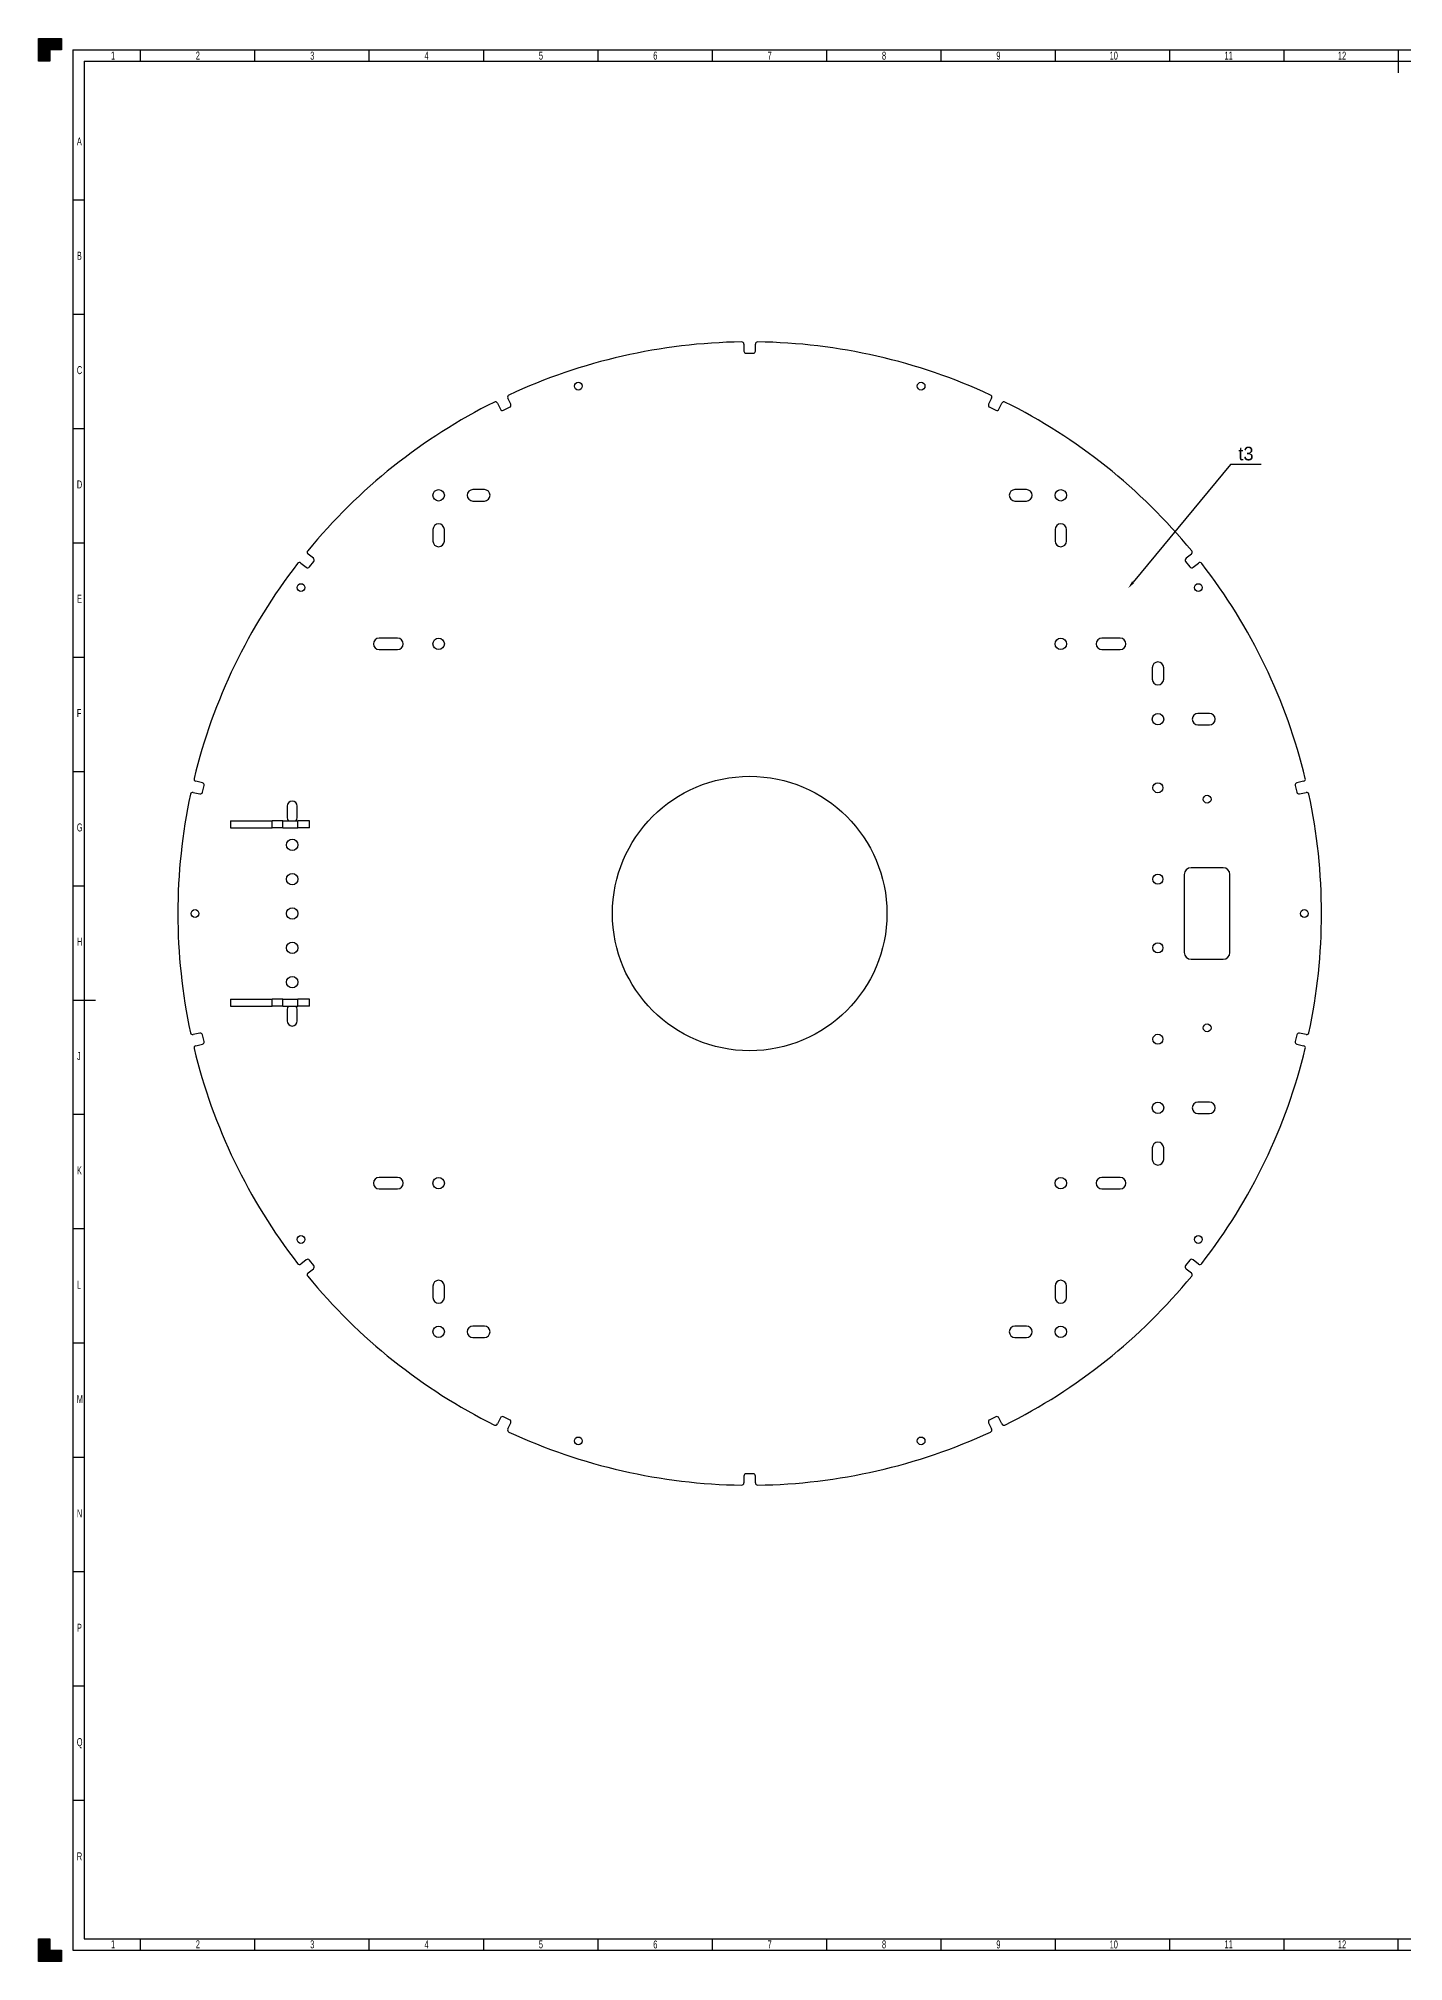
# Model space of a CAD drawing. Extents: x 0 to 1189, y 0 to 841.
# Drawn here: x 0 to 597, y 0 to 841 of the extents above; entities that cross this region are included whole.
import ezdxf

# ---------------------------------------------------------------- set-up
doc = ezdxf.new("R2010")
doc.units = 0
doc.layers.get('0').update_dxf_attribs({"linetype": 'CONTINUOUS'})
for name, color, linetype in [('AM_5', 3, 'CONTINUOUS'), ('BORDER', 7, 'CONTINUOUS'), ('TRIM', 7, 'CONTINUOUS')]:
    doc.layers.add(name, color=color, linetype=linetype)
doc.styles.add('SLDTEXTSTYLE0', font='TXT', dxfattribs={"width": 0.605})

# ---------------------------------------------------------------- blocks, each defined once
blk = doc.blocks.new('*U13')
at = {"layer": 'TRIM', "linetype": 'CONTINUOUS'}
for p, q in [((0, 5), (0, 10)), ((5, 10), (5, 5)), ((0, 0), (0, 5)), ((10, 5), (10, 0))]:
    blk.add_line(p, q, dxfattribs=at)
at = {"layer": 'TRIM', "linetype": 'CONTINUOUS', "extrusion": (0, 0, -1)}
for points in [[(0, 10), (-5, 5), (0, 5)], [(0, 10), (-5, 10), (-5, 5)], [(0, 5), (-10, 0), (0, 0)], [(0, 5), (-10, 5), (-10, 0)]]:
    blk.add_solid(points, dxfattribs=at)
blk = doc.blocks.new('*U14')
at = {"layer": 'TRIM', "linetype": 'CONTINUOUS'}
for p, q in [((0, 836), (0, 841)), ((10, 841), (10, 836)), ((0, 831), (0, 836)), ((5, 836), (5, 831))]:
    blk.add_line(p, q, dxfattribs=at)
at = {"layer": 'TRIM', "linetype": 'CONTINUOUS', "extrusion": (0, 0, -1)}
for points in [[(0, 841), (-10, 836), (0, 836)], [(0, 841), (-10, 841), (-10, 836)], [(0, 836), (-5, 831), (0, 831)], [(0, 836), (-5, 836), (-5, 831)]]:
    blk.add_solid(points, dxfattribs=at)
blk = doc.blocks.new('*U17')
at = {"layer": 'BORDER', "color": 7, "style": 'SLDTEXTSTYLE0', "width": 0.605}
blk.add_text('K', height=3.5, dxfattribs=at).set_placement((16.8, 344.22))
blk = doc.blocks.new('*U18')
at = {"layer": 'BORDER', "color": 7, "style": 'SLDTEXTSTYLE0', "width": 0.605}
blk.add_text('J', height=3.5, dxfattribs=at).set_placement((16.83, 394.22))
blk = doc.blocks.new('*U19')
at = {"layer": 'BORDER', "color": 7, "style": 'SLDTEXTSTYLE0', "width": 0.605}
blk.add_text('H', height=3.5, dxfattribs=at).set_placement((16.8, 444.22))
blk = doc.blocks.new('*U20')
at = {"layer": 'BORDER', "color": 7, "style": 'SLDTEXTSTYLE0', "width": 0.605}
blk.add_text('G', height=3.5, dxfattribs=at).set_placement((16.76, 494.22))
blk = doc.blocks.new('*U21')
at = {"layer": 'BORDER', "color": 7, "style": 'SLDTEXTSTYLE0', "width": 0.605}
blk.add_text('E', height=3.5, dxfattribs=at).set_placement((16.82, 594.22))
blk = doc.blocks.new('*U22')
at = {"layer": 'BORDER', "color": 7, "style": 'SLDTEXTSTYLE0', "width": 0.605}
blk.add_text('F', height=3.5, dxfattribs=at).set_placement((16.79, 544.22))
blk = doc.blocks.new('*U23')
at = {"layer": 'BORDER', "color": 7, "style": 'SLDTEXTSTYLE0', "width": 0.605}
blk.add_text('L', height=3.5, dxfattribs=at).set_placement((16.8, 294.22))
blk = doc.blocks.new('*U24')
at = {"layer": 'BORDER', "color": 7, "style": 'SLDTEXTSTYLE0', "width": 0.605}
blk.add_text('6', height=3.5, dxfattribs=at).set_placement((268.79, 5.72))
blk = doc.blocks.new('*U25')
at = {"layer": 'BORDER', "color": 7, "style": 'SLDTEXTSTYLE0', "width": 0.605}
blk.add_text('11', height=3.5, dxfattribs=at).set_placement((518.57, 5.77))
blk = doc.blocks.new('*U26')
at = {"layer": 'BORDER', "color": 7, "style": 'SLDTEXTSTYLE0', "width": 0.605}
blk.add_text('9', height=3.5, dxfattribs=at).set_placement((418.8, 5.72))
blk = doc.blocks.new('*U27')
at = {"layer": 'BORDER', "color": 7, "style": 'SLDTEXTSTYLE0', "width": 0.605}
blk.add_text('2', height=3.5, dxfattribs=at).set_placement((68.79, 5.78))
blk = doc.blocks.new('*U28')
at = {"layer": 'BORDER', "color": 7, "style": 'SLDTEXTSTYLE0', "width": 0.605}
blk.add_text('1', height=3.5, dxfattribs=at).set_placement((31.71, 5.78))
blk = doc.blocks.new('*U29')
at = {"layer": 'BORDER', "color": 7, "style": 'SLDTEXTSTYLE0', "width": 0.605}
blk.add_text('5', height=3.5, dxfattribs=at).set_placement((218.79, 5.77))
blk = doc.blocks.new('*U30')
at = {"layer": 'BORDER', "color": 7, "style": 'SLDTEXTSTYLE0', "width": 0.605}
blk.add_text('12', height=3.5, dxfattribs=at).set_placement((568.15, 5.77))
blk = doc.blocks.new('*U31')
at = {"layer": 'BORDER', "color": 7, "style": 'SLDTEXTSTYLE0', "width": 0.605}
blk.add_text('3', height=3.5, dxfattribs=at).set_placement((118.8, 5.77))
blk = doc.blocks.new('*U32')
at = {"layer": 'BORDER', "color": 7, "style": 'SLDTEXTSTYLE0', "width": 0.605}
blk.add_text('10', height=3.5, dxfattribs=at).set_placement((468.33, 5.72))
blk = doc.blocks.new('*U33')
at = {"layer": 'BORDER', "color": 7, "style": 'SLDTEXTSTYLE0', "width": 0.605}
blk.add_text('4', height=3.5, dxfattribs=at).set_placement((168.79, 5.72))
blk = doc.blocks.new('*U34')
at = {"layer": 'BORDER', "color": 7, "style": 'SLDTEXTSTYLE0', "width": 0.605}
blk.add_text('7', height=3.5, dxfattribs=at).set_placement((318.8, 5.77))
blk = doc.blocks.new('*U35')
at = {"layer": 'BORDER', "color": 7, "style": 'SLDTEXTSTYLE0', "width": 0.605}
blk.add_text('8', height=3.5, dxfattribs=at).set_placement((368.8, 5.77))
blk = doc.blocks.new('*U36')
at = {"layer": 'BORDER', "color": 7, "style": 'SLDTEXTSTYLE0', "width": 0.605}
blk.add_text('D', height=3.5, dxfattribs=at).set_placement((16.79, 644.22))
blk = doc.blocks.new('*U37')
at = {"layer": 'BORDER', "color": 7, "style": 'SLDTEXTSTYLE0', "width": 0.605}
blk.add_text('B', height=3.5, dxfattribs=at).set_placement((16.81, 744.22))
blk = doc.blocks.new('*U38')
at = {"layer": 'BORDER', "color": 7, "style": 'SLDTEXTSTYLE0', "width": 0.605}
blk.add_text('C', height=3.5, dxfattribs=at).set_placement((16.78, 694.22))
blk = doc.blocks.new('*U39')
at = {"layer": 'BORDER', "color": 7, "style": 'SLDTEXTSTYLE0', "width": 0.605}
blk.add_text('A', height=3.5, dxfattribs=at).set_placement((16.78, 794.22))
blk = doc.blocks.new('*U52')
at = {"layer": 'BORDER', "color": 7, "style": 'SLDTEXTSTYLE0', "width": 0.605}
blk.add_text('Q', height=3.5, dxfattribs=at).set_placement((16.75, 94.22))
blk = doc.blocks.new('*U53')
at = {"layer": 'BORDER', "color": 7, "style": 'SLDTEXTSTYLE0', "width": 0.605}
blk.add_text('P', height=3.5, dxfattribs=at).set_placement((16.81, 144.22))
blk = doc.blocks.new('*U54')
at = {"layer": 'BORDER', "color": 7, "style": 'SLDTEXTSTYLE0', "width": 0.605}
blk.add_text('N', height=3.5, dxfattribs=at).set_placement((16.8, 194.22))
blk = doc.blocks.new('*U55')
at = {"layer": 'BORDER', "color": 7, "style": 'SLDTEXTSTYLE0', "width": 0.605}
blk.add_text('M', height=3.5, dxfattribs=at).set_placement((16.75, 244.22))
blk = doc.blocks.new('*U56')
at = {"layer": 'BORDER', "color": 7, "style": 'SLDTEXTSTYLE0', "width": 0.605}
blk.add_text('R', height=3.5, dxfattribs=at).set_placement((16.78, 44.22))
blk = doc.blocks.new('*U64')
at = {"layer": 'BORDER', "color": 7, "style": 'SLDTEXTSTYLE0', "width": 0.605}
blk.add_text('2', height=3.5, dxfattribs=at).set_placement((68.79, 831.78))
blk = doc.blocks.new('*U65')
at = {"layer": 'BORDER', "color": 7, "style": 'SLDTEXTSTYLE0', "width": 0.605}
blk.add_text('1', height=3.5, dxfattribs=at).set_placement((31.71, 831.78))
blk = doc.blocks.new('*U66')
at = {"layer": 'BORDER', "color": 7, "style": 'SLDTEXTSTYLE0', "width": 0.605}
blk.add_text('3', height=3.5, dxfattribs=at).set_placement((118.8, 831.74))
blk = doc.blocks.new('*U67')
at = {"layer": 'BORDER', "color": 7, "style": 'SLDTEXTSTYLE0', "width": 0.605}
blk.add_text('6', height=3.5, dxfattribs=at).set_placement((268.79, 831.74))
blk = doc.blocks.new('*U68')
at = {"layer": 'BORDER', "color": 7, "style": 'SLDTEXTSTYLE0', "width": 0.605}
blk.add_text('5', height=3.5, dxfattribs=at).set_placement((218.79, 831.74))
blk = doc.blocks.new('*U69')
at = {"layer": 'BORDER', "color": 7, "style": 'SLDTEXTSTYLE0', "width": 0.605}
blk.add_text('4', height=3.5, dxfattribs=at).set_placement((168.79, 831.74))
blk = doc.blocks.new('*U70')
at = {"layer": 'BORDER', "color": 7, "style": 'SLDTEXTSTYLE0', "width": 0.605}
blk.add_text('7', height=3.5, dxfattribs=at).set_placement((318.8, 831.74))
blk = doc.blocks.new('*U71')
at = {"layer": 'BORDER', "color": 7, "style": 'SLDTEXTSTYLE0', "width": 0.605}
blk.add_text('11', height=3.5, dxfattribs=at).set_placement((518.57, 831.74))
blk = doc.blocks.new('*U72')
at = {"layer": 'BORDER', "color": 7, "style": 'SLDTEXTSTYLE0', "width": 0.605}
blk.add_text('10', height=3.5, dxfattribs=at).set_placement((468.33, 831.74))
blk = doc.blocks.new('*U73')
at = {"layer": 'BORDER', "color": 7, "style": 'SLDTEXTSTYLE0', "width": 0.605}
blk.add_text('9', height=3.5, dxfattribs=at).set_placement((418.8, 831.74))
blk = doc.blocks.new('*U74')
at = {"layer": 'BORDER', "color": 7, "style": 'SLDTEXTSTYLE0', "width": 0.605}
blk.add_text('8', height=3.5, dxfattribs=at).set_placement((368.8, 831.74))
blk = doc.blocks.new('*U75')
at = {"layer": 'BORDER', "color": 7, "style": 'SLDTEXTSTYLE0', "width": 0.605}
blk.add_text('12', height=3.5, dxfattribs=at).set_placement((568.15, 831.74))
blk = doc.blocks.new('*U146')
at = {"layer": 'AM_5', "color": 2}
blk.add_text('t3', height=5.95, dxfattribs=at).set_placement((524.62, 656.49))
blk = doc.blocks.new('*S11')
at = {"layer": 'AM_5'}
for p, q in [((521.12, 654.74), (478.6, 603.21)), ((534.53, 654.74), (521.12, 654.74))]:
    blk.add_line(p, q, dxfattribs=at)
at = {"layer": 'AM_5', "linetype": 'CONTINUOUS'}
blk.add_trace([(478.15, 603.58), (479.05, 602.84), (476.38, 600.51)], dxfattribs=at)
blk.add_blockref('*U146', (0, 0))

msp = doc.modelspace()

# ---------------------------------------------------------------- linework, layer by layer
at = {"color": 7, "linetype": 'CONTINUOUS'}
for p, q in [((308.45, 707.29), (308.45, 704.32)), ((313.45, 704.32), (313.45, 707.29)), ((309.45, 703.32), (312.45, 703.32)), ((200.67, 681.55), (201.96, 678.87)), ((206.47, 681.04), (205.17, 683.72)), ((416.72, 683.72), (415.43, 681.04)), ((419.94, 678.87), (421.23, 681.55)), ((203.3, 678.41), (206, 679.71)), ((415.9, 679.71), (418.6, 678.41)), ((194.95, 643.72), (189.95, 643.72)), ((431.95, 643.72), (426.95, 643.72)), ((189.95, 638.72), (194.95, 638.72)), ((426.95, 638.72), (431.95, 638.72)), ((172.45, 626.22), (172.45, 621.22)), ((177.45, 621.22), (177.45, 626.22)), ((444.45, 626.22), (444.45, 621.22)), ((449.45, 621.22), (449.45, 626.22)), ((120.18, 613.65), (117.85, 615.51)), ((504.05, 615.51), (501.72, 613.65)), ((114.73, 611.6), (117.06, 609.74)), ((118.46, 609.9), (120.33, 612.25)), ((501.56, 612.25), (503.43, 609.9)), ((504.84, 609.74), (507.16, 611.6)), ((156.95, 578.72), (148.95, 578.72)), ((148.95, 573.72), (156.95, 573.72)), ((472.95, 578.72), (464.95, 578.72)), ((464.95, 573.72), (472.95, 573.72)), ((486.95, 565.82), (486.95, 560.82)), ((491.95, 560.82), (491.95, 565.82)), ((511.95, 545.82), (506.95, 545.82)), ((506.95, 540.82), (511.95, 540.82)), ((71.67, 515.5), (68.77, 516.16)), ((71.76, 511.37), (72.42, 514.3)), ((549.47, 514.3), (550.14, 511.37)), ((553.13, 516.16), (550.22, 515.5)), ((67.66, 511.28), (70.56, 510.62)), ((108.75, 505.32), (108.75, 500.32)), ((113.15, 500.32), (113.15, 505.32)), ((551.34, 510.62), (554.24, 511.28)), ((83.95, 498.82), (83.95, 495.82)), ((83.95, 498.82), (102.21, 498.82)), ((102.21, 495.82), (102.21, 498.82)), ((106.87, 498.82), (102.21, 498.82)), ((106.87, 495.82), (106.87, 498.82)), ((106.87, 498.82), (113.45, 498.82)), ((113.45, 495.82), (113.45, 498.82)), ((118.45, 498.82), (113.45, 498.82)), ((118.45, 495.82), (118.45, 498.82)), ((83.95, 495.82), (102.21, 495.82)), ((106.87, 495.82), (102.21, 495.82)), ((106.87, 495.82), (113.45, 495.82)), ((118.45, 495.82), (113.45, 495.82)), ((500.95, 475.32), (500.95, 441.32)), ((517.95, 478.32), (503.95, 478.32)), ((520.95, 441.32), (520.95, 475.32)), ((503.95, 438.32), (517.95, 438.32)), ((83.95, 420.82), (83.95, 417.82)), ((83.95, 420.82), (102.21, 420.82)), ((102.21, 417.82), (102.21, 420.82)), ((106.87, 420.82), (102.21, 420.82)), ((106.87, 417.82), (106.87, 420.82)), ((106.87, 420.82), (113.45, 420.82)), ((113.45, 417.82), (113.45, 420.82)), ((118.45, 420.82), (113.45, 420.82)), ((118.45, 417.82), (118.45, 420.82)), ((83.95, 417.82), (102.21, 417.82)), ((106.87, 417.82), (102.21, 417.82)), ((106.87, 417.82), (113.45, 417.82)), ((108.75, 416.32), (108.75, 411.32)), ((113.15, 411.32), (113.15, 416.32)), ((118.45, 417.82), (113.45, 417.82)), ((70.56, 406.02), (67.66, 405.35)), ((72.42, 402.34), (71.76, 405.26)), ((550.14, 405.26), (549.47, 402.34)), ((554.24, 405.35), (551.34, 406.02)), ((68.77, 400.48), (71.67, 401.14)), ((550.22, 401.14), (553.13, 400.48)), ((511.95, 375.82), (506.95, 375.82)), ((506.95, 370.82), (511.95, 370.82)), ((486.95, 355.82), (486.95, 350.82)), ((491.95, 350.82), (491.95, 355.82)), ((156.95, 342.92), (148.95, 342.92)), ((148.95, 337.92), (156.95, 337.92)), ((472.95, 342.92), (464.95, 342.92)), ((464.95, 337.92), (472.95, 337.92)), ((117.06, 306.9), (114.73, 305.04)), ((117.85, 301.13), (120.18, 302.99)), ((120.33, 304.39), (118.46, 306.74)), ((503.43, 306.74), (501.56, 304.39)), ((501.72, 302.99), (504.05, 301.13)), ((507.16, 305.04), (504.84, 306.9)), ((172.45, 295.42), (172.45, 290.42)), ((177.45, 290.42), (177.45, 295.42)), ((444.45, 295.42), (444.45, 290.42)), ((449.45, 290.42), (449.45, 295.42)), ((194.95, 277.92), (189.95, 277.92)), ((431.95, 277.92), (426.95, 277.92)), ((189.95, 272.92), (194.95, 272.92)), ((426.95, 272.92), (431.95, 272.92)), ((201.96, 237.77), (200.67, 235.08)), ((206, 236.93), (203.3, 238.23)), ((205.17, 232.92), (206.47, 235.6)), ((415.43, 235.6), (416.72, 232.92)), ((418.6, 238.23), (415.9, 236.93)), ((421.23, 235.08), (419.94, 237.77)), ((308.45, 212.32), (308.45, 209.34)), ((312.45, 213.32), (309.45, 213.32)), ((313.45, 209.34), (313.45, 212.32))]:
    msp.add_line(p, q, dxfattribs=at)
at = {"color": 7, "linetype": 'CONTINUOUS', "flags": 128}
for points in [[(108.75, 500.32), (108.92, 499.48), (109.34, 498.82)], [(112.56, 498.82), (112.98, 499.48), (113.15, 500.32)], [(109.34, 417.82), (108.92, 417.16), (108.75, 416.32)], [(113.15, 416.32), (112.98, 417.16), (112.56, 417.82)]]:
    msp.add_lwpolyline(points, dxfattribs=at)
at = {"color": 7, "linetype": 'CONTINUOUS'}
for centre, radius in [((236.01, 688.95), 1.7), ((385.89, 688.95), 1.7), ((174.95, 641.22), 2.5), ((446.95, 641.22), 2.5), ((114.76, 600.86), 1.7), ((507.14, 600.86), 1.7), ((174.95, 576.22), 2.5), ((446.95, 576.22), 2.5), ((489.45, 543.32), 2.5), ((310.95, 458.32), 60), ((489.45, 513.32), 2.2), ((510.95, 508.32), 1.7), ((110.95, 488.32), 2.5), ((110.95, 473.32), 2.5), ((489.45, 473.32), 2.2), ((68.45, 458.32), 1.7), ((110.95, 458.32), 2.5), ((553.45, 458.32), 1.7), ((110.95, 443.32), 2.5), ((489.45, 443.32), 2.2), ((110.95, 428.32), 2.5), ((489.45, 403.32), 2.2), ((510.95, 408.32), 1.7), ((489.45, 373.32), 2.5), ((174.95, 340.42), 2.5), ((446.95, 340.42), 2.5), ((114.76, 315.78), 1.7), ((507.14, 315.78), 1.7), ((174.95, 275.42), 2.5), ((446.95, 275.42), 2.5), ((236.01, 227.69), 1.7), ((385.89, 227.69), 1.7)]:
    msp.add_circle(centre, radius, dxfattribs=at)
for centre, radius, start, end in [((310.95, 458.32), 250, 90.80539, 114.9089), ((307.45, 707.29), 1, 0, 90.80539), ((314.45, 707.29), 1, 89.19461, 180), ((310.95, 458.32), 250, 65.0911, 89.19461), ((309.45, 704.32), 1, 180, 270), ((312.45, 704.32), 1, 270, 0), ((310.95, 458.32), 250, 116.51967, 140.62318), ((199.77, 681.12), 1, 25.71429, 116.51967), ((206.08, 684.16), 1, 114.9089, 205.71429), ((415.82, 684.16), 1, 334.28571, 65.0911), ((422.13, 681.12), 1, 63.48033, 154.28571), ((310.95, 458.32), 250, 39.37682, 63.48033), ((202.86, 679.31), 1, 205.71429, 295.71429), ((205.56, 680.61), 1, 295.71429, 25.71429), ((416.33, 680.61), 1, 154.28571, 244.28571), ((419.04, 679.31), 1, 244.28571, 334.28571), ((189.95, 641.22), 2.5, 90, 270), ((194.95, 641.22), 2.5, 270, 90), ((426.95, 641.22), 2.5, 90, 270), ((431.95, 641.22), 2.5, 270, 90), ((174.95, 626.22), 2.5, 0, 180), ((446.95, 626.22), 2.5, 0, 180), ((118.47, 616.29), 1, 140.62318, 231.42857), ((174.95, 621.22), 2.5, 180, 0), ((446.95, 621.22), 2.5, 180, 0), ((503.42, 616.29), 1, 308.57143, 39.37682), ((310.95, 458.32), 250, 142.23396, 166.33747), ((114.11, 610.82), 1, 51.42857, 142.23396), ((117.68, 610.52), 1, 231.42857, 321.42857), ((119.55, 612.87), 1, 321.42857, 51.42857), ((502.34, 612.87), 1, 128.57143, 218.57143), ((504.21, 610.52), 1, 218.57143, 308.57143), ((507.79, 610.82), 1, 37.76604, 128.57143), ((310.95, 458.32), 250, 13.66253, 37.76604), ((148.95, 576.22), 2.5, 90, 270), ((156.95, 576.22), 2.5, 270, 90), ((464.95, 576.22), 2.5, 90, 270), ((472.95, 576.22), 2.5, 270, 90), ((489.45, 565.82), 2.5, 0, 180), ((489.45, 560.82), 2.5, 180, 0), ((506.95, 543.32), 2.5, 90, 270), ((511.95, 543.32), 2.5, 270, 90), ((68.99, 517.13), 1, 166.33747, 257.14286), ((71.45, 514.52), 1, 347.14286, 77.14286), ((550.45, 514.52), 1, 102.85714, 192.85714), ((552.9, 517.13), 1, 282.85714, 13.66253), ((310.95, 458.32), 250, 167.94825, 192.05175), ((67.44, 510.31), 1, 77.14286, 167.94825), ((70.78, 511.6), 1, 257.14286, 347.14286), ((110.95, 505.32), 2.2, 0, 180), ((551.11, 511.6), 1, 192.85714, 282.85714), ((554.46, 510.31), 1, 12.05175, 102.85714), ((310.95, 458.32), 250, 347.94825, 12.05175), ((503.95, 475.32), 3, 90, 180), ((517.95, 475.32), 3, 360, 90), ((503.95, 441.32), 3, 180, 270), ((517.95, 441.32), 3, 270, 0), ((67.44, 406.33), 1, 192.05175, 282.85714), ((70.78, 405.04), 1, 12.85714, 102.85714), ((110.95, 411.32), 2.2, 180, 0), ((551.11, 405.04), 1, 77.14286, 167.14286), ((554.46, 406.33), 1, 257.14286, 347.94825), ((68.99, 399.5), 1, 102.85714, 193.66253), ((310.95, 458.32), 250, 193.66253, 217.76604), ((71.45, 402.12), 1, 282.85714, 12.85714), ((310.95, 458.32), 250, 322.23396, 346.33747), ((550.45, 402.12), 1, 167.14286, 257.14286), ((552.9, 399.5), 1, 346.33747, 77.14286), ((506.95, 373.32), 2.5, 90, 270), ((511.95, 373.32), 2.5, 270, 90), ((489.45, 355.82), 2.5, 0, 180), ((489.45, 350.82), 2.5, 180, 0), ((148.95, 340.42), 2.5, 90, 270), ((156.95, 340.42), 2.5, 270, 90), ((464.95, 340.42), 2.5, 90, 270), ((472.95, 340.42), 2.5, 270, 90), ((114.11, 305.82), 1, 217.76604, 308.57143), ((117.68, 306.11), 1, 38.57143, 128.57143), ((119.55, 303.77), 1, 308.57143, 38.57143), ((502.34, 303.77), 1, 141.42857, 231.42857), ((504.21, 306.11), 1, 51.42857, 141.42857), ((507.79, 305.82), 1, 231.42857, 322.23396), ((118.47, 300.35), 1, 128.57143, 219.37682), ((310.95, 458.32), 250, 219.37682, 243.48033), ((174.95, 295.42), 2.5, 0, 180), ((310.95, 458.32), 250, 296.51967, 320.62318), ((446.95, 295.42), 2.5, 0, 180), ((503.42, 300.35), 1, 320.62318, 51.42857), ((174.95, 290.42), 2.5, 180, 0), ((446.95, 290.42), 2.5, 180, 0), ((189.95, 275.42), 2.5, 90, 270), ((194.95, 275.42), 2.5, 270, 90), ((426.95, 275.42), 2.5, 90, 270), ((431.95, 275.42), 2.5, 270, 90), ((202.86, 237.33), 1, 64.28571, 154.28571), ((205.56, 236.03), 1, 334.28571, 64.28571), ((416.33, 236.03), 1, 115.71429, 205.71429), ((419.04, 237.33), 1, 25.71429, 115.71429), ((199.77, 235.52), 1, 243.48033, 334.28571), ((206.08, 232.48), 1, 154.28571, 245.0911), ((310.95, 458.32), 250, 245.0911, 269.19461), ((310.95, 458.32), 250, 270.80539, 294.9089), ((415.82, 232.48), 1, 294.9089, 25.71429), ((422.13, 235.52), 1, 205.71429, 296.51967), ((309.45, 212.32), 1, 90, 180), ((312.45, 212.32), 1, 0, 90), ((307.45, 209.34), 1, 269.19461, 0), ((314.45, 209.34), 1, 180, 270.80539)]:
    msp.add_arc(centre, radius, start, end, dxfattribs=at)
at = {"layer": 'BORDER'}
for p, q in [((15, 836), (1184, 836)), ((15, 836), (15, 5)), ((44.5, 836), (44.5, 831)), ((94.5, 836), (94.5, 831)), ((144.5, 836), (144.5, 831)), ((194.5, 836), (194.5, 831)), ((244.5, 836), (244.5, 831)), ((294.5, 836), (294.5, 831)), ((344.5, 836), (344.5, 831)), ((394.5, 836), (394.5, 831)), ((444.5, 836), (444.5, 831)), ((494.5, 836), (494.5, 831)), ((544.5, 836), (544.5, 831)), ((594.5, 836), (594.5, 826)), ((20, 831), (1179, 831)), ((20, 831), (20, 10)), ((15, 770.5), (20, 770.5)), ((15, 720.5), (20, 720.5)), ((15, 670.5), (20, 670.5)), ((15, 620.5), (20, 620.5)), ((15, 570.5), (20, 570.5)), ((15, 520.5), (20, 520.5)), ((15, 470.5), (20, 470.5)), ((15, 420.5), (25, 420.5)), ((15, 370.5), (20, 370.5)), ((15, 320.5), (20, 320.5)), ((15, 270.5), (20, 270.5)), ((15, 220.5), (20, 220.5)), ((15, 170.5), (20, 170.5)), ((15, 120.5), (20, 120.5)), ((15, 70.5), (20, 70.5)), ((20, 10), (1179, 10)), ((44.5, 10), (44.5, 5)), ((94.5, 10), (94.5, 5)), ((144.5, 10), (144.5, 5)), ((194.5, 10), (194.5, 5)), ((244.5, 10), (244.5, 5)), ((294.5, 10), (294.5, 5)), ((344.5, 10), (344.5, 5)), ((394.5, 10), (394.5, 5)), ((444.5, 10), (444.5, 5)), ((494.5, 10), (494.5, 5)), ((544.5, 10), (544.5, 5)), ((594.5, 5), (594.5, 10)), ((15, 5), (1184, 5))]:
    msp.add_line(p, q, dxfattribs=at)
at = {"layer": 'TRIM'}
for p, q in [((0, 841), (10, 841)), ((0, 831), (0, 841)), ((10, 841), (10, 836)), ((10, 836), (5, 836)), ((5, 836), (5, 831)), ((5, 831), (0, 831)), ((0, 0), (0, 10)), ((0, 10), (5, 10)), ((5, 10), (5, 5)), ((10, 0), (0, 0)), ((5, 5), (10, 5)), ((10, 5), (10, 0))]:
    msp.add_line(p, q, dxfattribs=at)

# ---------------------------------------------------------------- block references
for name in ['*U65', '*U64', '*U66', '*U69', '*U68', '*U67', '*U70', '*U74', '*U73', '*U72', '*U71', '*U75', '*U39', '*U37', '*U38', '*U36', '*U21', '*U22', '*U20', '*U19', '*U18', '*U17', '*U23', '*U55', '*U54', '*U53', '*U52', '*U56', '*U28', '*U27', '*U31', '*U33', '*U29', '*U24', '*U34', '*U35', '*U26', '*U32', '*U25', '*U30']:
    msp.add_blockref(name, (0, 0))
at = {"layer": 'AM_5'}
msp.add_blockref('*S11', (0, 0), dxfattribs=at)
at = {"layer": 'TRIM', "linetype": 'CONTINUOUS'}
for name in ['*U14', '*U13']:
    msp.add_blockref(name, (0, 0), dxfattribs=at)

doc.saveas('drawing.dxf')
